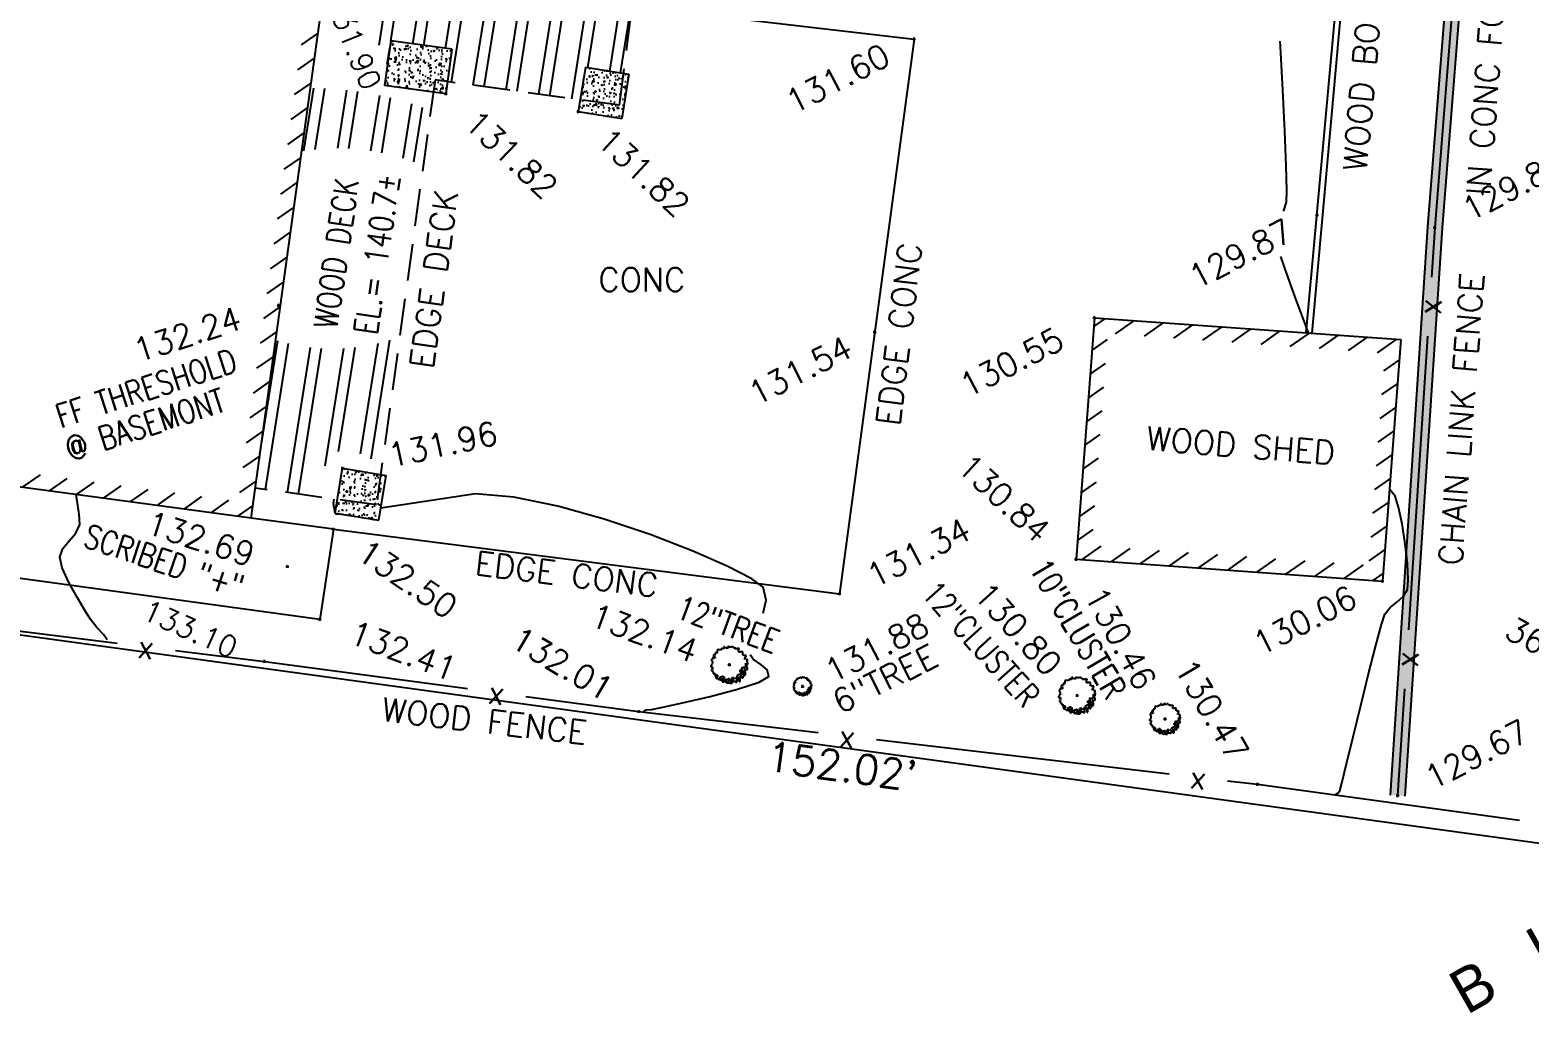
# Model space of a CAD drawing. Extents: x 3812 to 5524, y 4309 to 5867.
# Drawn here: x 4920.2 to 4971.1, y 4897.2 to 4930.6 of the extents above; entities that cross this region are included whole.
import ezdxf
from ezdxf.enums import TextEntityAlignment as Align

# ---------------------------------------------------------------- set-up
doc = ezdxf.new("R2010")
doc.units = 0
doc.header["$LTSCALE"] = 10
doc.header["$MEASUREMENT"] = 0
doc.header["$PDMODE"] = 2
doc.header["$PDSIZE"] = 0.05
doc.linetypes.add('HIDDEN2', pattern=[0.1875, 0.125, -0.0625])
doc.layers.get('0').update_dxf_attribs({"linetype": 'CONTINUOUS'})
for name, color, linetype in [('BNDRY', 5, 'CONTINUOUS'), ('BNDRY-DIM', 1, 'CONTINUOUS'), ('BUILDING', 1, 'CONTINUOUS'), ('CONCRETE', 32, 'CONTINUOUS'), ('CONT-MJR', 1, 'CONTINUOUS'), ('CONT-MNR', 7, 'CONTINUOUS'), ('ELEV', 7, 'CONTINUOUS'), ('FENCE', 7, 'CONTINUOUS'), ('HATCH', 6, 'CONTINUOUS'), ('LEGEND', 7, 'CONTINUOUS'), ('PNTS-FIELD5-12-16', 3, 'CONTINUOUS'), ('TEXTM', 11, 'CONTINUOUS'), ('TREES', 3, 'CONTINUOUS'), ('WOOD', 46, 'CONTINUOUS')]:
    doc.layers.add(name, color=color, linetype=linetype)
doc.styles.add('L80', font='simplex.shx', dxfattribs={"height": 0.8})
doc.styles.add('S6', font='SIMPLEX', dxfattribs={"height": 0.083333})
doc.styles.add('SHADOW', font='SHADOW2.SHX')

# ---------------------------------------------------------------- blocks, each defined once
blk = doc.blocks.new('POINT')
blk.add_point((0, 0))
at = {"layer": 'ELEV', "style": 'S6'}
blk.add_attdef('ELEV', (0.1191, -0.0403), '', height=0.0833, dxfattribs=at)
blk = doc.blocks.new('CG_T30')
for p, q in [((-0.052, 0.105), (-0.059, 0.105)), ((-0.059, 0.105), (-0.059, 0.102)), ((-0.053, 0.111), (-0.054, 0.111)), ((-0.054, 0.111), (-0.054, 0.111)), ((-0.053, 0.11), (-0.053, 0.111)), ((-0.046, 0.11), (-0.053, 0.11)), ((-0.052, 0.113), (-0.052, 0.105)), ((-0.052, 0.105), (-0.052, 0.105)), ((-0.046, 0.109), (-0.046, 0.11)), ((-0.038, 0.109), (-0.046, 0.109)), ((-0.03, 0.122), (-0.038, 0.122)), ((-0.038, 0.122), (-0.038, 0.109)), ((-0.038, 0.109), (-0.038, 0.109)), ((-0.03, 0.116), (-0.03, 0.122)), ((-0.022, 0.116), (-0.03, 0.116)), ((-0.022, 0.112), (-0.022, 0.116)), ((-0.015, 0.112), (-0.022, 0.112)), ((-0.007, 0.116), (-0.015, 0.116)), ((-0.015, 0.116), (-0.015, 0.112)), ((0.003, 0.123), (-0.012, 0.123)), ((-0.012, 0.123), (-0.012, 0.123)), ((-0.012, 0.123), (-0.012, 0.116)), ((-0.012, 0.116), (-0.007, 0.116)), ((0.003, 0.116), (0.003, 0.123)), ((0.015, 0.119), (0.003, 0.119)), ((0.003, 0.119), (0.003, 0.116)), ((0.015, 0.122), (0.015, 0.127)), ((0.015, 0.127), (0.015, 0.119)), ((0.023, 0.122), (0.015, 0.122)), ((0.023, 0.119), (0.023, 0.122)), ((0.03, 0.119), (0.023, 0.119)), ((0.03, 0.113), (0.03, 0.119)), ((0.044, 0.113), (0.03, 0.113)), ((0.044, 0.105), (0.044, 0.113)), ((0.052, 0.109), (0.044, 0.109)), ((0.044, 0.109), (0.044, 0.105)), ((0.067, 0.11), (0.052, 0.11)), ((0.052, 0.11), (0.052, 0.109)), ((0.063, 0.095), (0.063, 0.103)), ((0.063, 0.103), (0.067, 0.103)), ((0.067, 0.103), (0.067, 0.11)), ((-0.118, 0.036), (-0.122, 0.036)), ((-0.122, 0.036), (-0.122, 0.028)), ((-0.122, 0.028), (-0.117, 0.028)), ((-0.115, 0.005), (-0.122, 0.005)), ((-0.122, 0.005), (-0.122, -0.005)), ((-0.11, 0.046), (-0.118, 0.046)), ((-0.118, 0.046), (-0.118, 0.036)), ((-0.117, 0.028), (-0.117, 0.021)), ((-0.117, 0.021), (-0.115, 0.021)), ((-0.115, 0.013), (-0.116, 0.013)), ((-0.116, 0.013), (-0.116, 0.005)), ((-0.116, 0.005), (-0.115, 0.005)), ((-0.115, 0.021), (-0.115, 0.013)), ((-0.109, 0.055), (-0.11, 0.055)), ((-0.11, 0.055), (-0.102, 0.055)), ((-0.11, 0.045), (-0.11, 0.046)), ((-0.102, 0.045), (-0.11, 0.045)), ((-0.101, 0.067), (-0.109, 0.067)), ((-0.109, 0.067), (-0.109, 0.055)), ((-0.102, 0.055), (-0.102, 0.049)), ((-0.095, 0.052), (-0.102, 0.052)), ((-0.102, 0.052), (-0.102, 0.045)), ((-0.102, 0.049), (-0.095, 0.049)), ((-0.093, 0.07), (-0.101, 0.07)), ((-0.101, 0.07), (-0.101, 0.067)), ((-0.089, 0.081), (-0.096, 0.081)), ((-0.096, 0.081), (-0.096, 0.07)), ((-0.096, 0.07), (-0.093, 0.07)), ((-0.095, 0.049), (-0.095, 0.052)), ((-0.081, 0.082), (-0.089, 0.082)), ((-0.089, 0.082), (-0.089, 0.081)), ((-0.075, 0.102), (-0.083, 0.102)), ((-0.083, 0.102), (-0.083, 0.09)), ((-0.083, 0.09), (-0.083, 0.09)), ((-0.083, 0.09), (-0.083, 0.082)), ((-0.083, 0.082), (-0.081, 0.082)), ((-0.067, 0.102), (-0.075, 0.102)), ((-0.075, 0.102), (-0.075, 0.102)), ((-0.059, 0.102), (-0.067, 0.102)), ((-0.067, 0.102), (-0.067, 0.102)), ((0.064, 0.095), (0.063, 0.095)), ((0.064, 0.086), (0.064, 0.095)), ((0.076, 0.086), (0.064, 0.086)), ((0.076, 0.088), (0.076, 0.094)), ((0.076, 0.094), (0.076, 0.086)), ((0.091, 0.088), (0.076, 0.088)), ((0.091, 0.08), (0.091, 0.088)), ((0.091, 0.072), (0.091, 0.08)), ((0.091, 0.08), (0.091, 0.08)), ((0.091, 0.065), (0.091, 0.072)), ((0.091, 0.072), (0.091, 0.072)), ((0.098, 0.065), (0.091, 0.065)), ((0.091, 0.065), (0.091, 0.065)), ((0.098, 0.063), (0.098, 0.065)), ((0.113, 0.063), (0.098, 0.063)), ((0.104, 0.045), (0.1, 0.045)), ((0.1, 0.045), (0.108, 0.045)), ((0.104, 0.037), (0.104, 0.045)), ((0.111, 0.041), (0.104, 0.041)), ((0.104, 0.041), (0.104, 0.037)), ((0.11, 0), (0.107, 0)), ((0.107, 0), (0.115, 0)), ((0.108, 0.045), (0.108, 0.055)), ((0.108, 0.055), (0.113, 0.055)), ((0.11, 0.005), (0.11, 0.008)), ((0.11, 0.008), (0.11, 0)), ((0.118, 0.005), (0.11, 0.005)), ((0.111, 0.035), (0.111, 0.041)), ((0.123, 0.035), (0.111, 0.035)), ((0.112, -0.003), (0.112, 0.005)), ((0.112, 0.005), (0.118, 0.005)), ((0.113, 0.055), (0.113, 0.063)), ((0.12, 0.022), (0.115, 0.022)), ((0.115, 0.022), (0.123, 0.022)), ((0.115, 0), (0.115, -0.003)), ((0.12, 0.015), (0.12, 0.022)), ((0.125, 0.015), (0.12, 0.015)), ((0.123, 0.022), (0.123, 0.035)), ((0.123, -0.003), (0.123, 0.007)), ((0.123, 0.007), (0.125, 0.007)), ((0.125, 0.007), (0.125, 0.015)), ((-0.122, -0.005), (-0.127, -0.005)), ((-0.127, -0.005), (-0.127, -0.013)), ((-0.127, -0.013), (-0.114, -0.013)), ((-0.115, -0.033), (-0.121, -0.033)), ((-0.121, -0.033), (-0.121, -0.041)), ((-0.121, -0.041), (-0.112, -0.041)), ((-0.114, -0.025), (-0.115, -0.025)), ((-0.115, -0.025), (-0.115, -0.033)), ((-0.114, -0.013), (-0.114, -0.025)), ((-0.112, -0.041), (-0.112, -0.051)), ((-0.112, -0.051), (-0.109, -0.051)), ((-0.109, -0.051), (-0.109, -0.059)), ((-0.109, -0.059), (-0.097, -0.059)), ((-0.097, -0.066), (-0.098, -0.066)), ((-0.098, -0.066), (-0.098, -0.073)), ((-0.098, -0.073), (-0.094, -0.073)), ((-0.097, -0.059), (-0.097, -0.058)), ((-0.097, -0.058), (-0.097, -0.066)), ((-0.094, -0.073), (-0.094, -0.081)), ((-0.094, -0.081), (-0.085, -0.081)), ((-0.09, -0.082), (-0.093, -0.082)), ((-0.093, -0.082), (-0.093, -0.09)), ((-0.093, -0.09), (-0.081, -0.09)), ((-0.086, -0.074), (-0.09, -0.074)), ((-0.09, -0.074), (-0.09, -0.082)), ((-0.086, -0.073), (-0.086, -0.066)), ((-0.086, -0.066), (-0.086, -0.074)), ((-0.078, -0.073), (-0.086, -0.073)), ((-0.085, -0.081), (-0.085, -0.084)), ((-0.085, -0.084), (-0.078, -0.084)), ((-0.081, -0.09), (-0.081, -0.095)), ((-0.081, -0.095), (-0.073, -0.095)), ((-0.078, -0.084), (-0.078, -0.073)), ((-0.073, -0.095), (-0.073, -0.099)), ((-0.073, -0.099), (-0.065, -0.099)), ((-0.065, -0.098), (-0.065, -0.09)), ((-0.065, -0.09), (-0.062, -0.09)), ((-0.062, -0.098), (-0.065, -0.098)), ((-0.065, -0.099), (-0.065, -0.1)), ((-0.065, -0.1), (-0.058, -0.1)), ((-0.062, -0.09), (-0.062, -0.082)), ((-0.062, -0.082), (-0.051, -0.082)), ((-0.062, -0.105), (-0.062, -0.098)), ((-0.053, -0.098), (-0.058, -0.098)), ((-0.058, -0.098), (-0.058, -0.105)), ((-0.058, -0.1), (-0.058, -0.102)), ((-0.058, -0.102), (-0.05, -0.102)), ((-0.053, -0.095), (-0.053, -0.09)), ((-0.053, -0.09), (-0.053, -0.098)), ((-0.04, -0.095), (-0.053, -0.095)), ((-0.051, -0.082), (-0.051, -0.078)), ((-0.051, -0.078), (-0.043, -0.078)), ((-0.05, -0.102), (-0.05, -0.115)), ((-0.043, -0.078), (-0.043, -0.082)), ((-0.043, -0.082), (-0.035, -0.082)), ((-0.04, -0.103), (-0.04, -0.095)), ((-0.035, -0.082), (-0.035, -0.095)), ((-0.035, -0.095), (-0.033, -0.095)), ((-0.033, -0.095), (-0.033, -0.103)), ((-0.02, -0.106), (-0.02, -0.098)), ((-0.02, -0.098), (-0.008, -0.098)), ((-0.008, -0.098), (-0.008, -0.093)), ((-0.008, -0.093), (0, -0.093)), ((0.003, -0.102), (-0.005, -0.102)), ((-0.005, -0.102), (-0.005, -0.114)), ((0, -0.093), (0, -0.102)), ((0, -0.102), (0.003, -0.102)), ((0.017, -0.098), (0.011, -0.098)), ((0.011, -0.098), (0.011, -0.106)), ((0.031, -0.088), (0.017, -0.088)), ((0.017, -0.088), (0.017, -0.098)), ((0.023, -0.106), (0.023, -0.1)), ((0.023, -0.1), (0.031, -0.1)), ((0.031, -0.1), (0.031, -0.088)), ((0.044, -0.095), (0.044, -0.087)), ((0.044, -0.087), (0.055, -0.087)), ((0.051, -0.095), (0.044, -0.095)), ((0.051, -0.104), (0.051, -0.095)), ((0.053, -0.084), (0.053, -0.076)), ((0.053, -0.076), (0.058, -0.076)), ((0.058, -0.084), (0.053, -0.084)), ((0.055, -0.087), (0.055, -0.084)), ((0.055, -0.084), (0.063, -0.084)), ((0.058, -0.076), (0.058, -0.066)), ((0.058, -0.066), (0.058, -0.066)), ((0.058, -0.066), (0.066, -0.066)), ((0.058, -0.096), (0.058, -0.084)), ((0.066, -0.096), (0.058, -0.096)), ((0.063, -0.084), (0.063, -0.085)), ((0.063, -0.085), (0.071, -0.085)), ((0.071, -0.099), (0.063, -0.099)), ((0.063, -0.099), (0.063, -0.107)), ((0.066, -0.066), (0.066, -0.063)), ((0.066, -0.063), (0.073, -0.063)), ((0.066, -0.101), (0.066, -0.096)), ((0.073, -0.101), (0.066, -0.101)), ((0.071, -0.085), (0.071, -0.099)), ((0.073, -0.037), (0.072, -0.037)), ((0.072, -0.037), (0.079, -0.037)), ((0.073, -0.049), (0.073, -0.037)), ((0.081, -0.049), (0.073, -0.049)), ((0.073, -0.063), (0.073, -0.058)), ((0.073, -0.058), (0.081, -0.058)), ((0.073, -0.113), (0.073, -0.101)), ((0.073, -0.101), (0.073, -0.101)), ((0.085, -0.068), (0.078, -0.068)), ((0.078, -0.068), (0.078, -0.083)), ((0.078, -0.083), (0.086, -0.083)), ((0.085, -0.023), (0.079, -0.023)), ((0.079, -0.023), (0.086, -0.023)), ((0.079, -0.037), (0.079, -0.036)), ((0.079, -0.036), (0.087, -0.036)), ((0.081, -0.052), (0.081, -0.049)), ((0.089, -0.052), (0.081, -0.052)), ((0.081, -0.058), (0.081, -0.068)), ((0.081, -0.068), (0.085, -0.068)), ((0.085, -0.038), (0.085, -0.023)), ((0.093, -0.038), (0.085, -0.038)), ((0.086, -0.023), (0.086, -0.018)), ((0.086, -0.018), (0.094, -0.018)), ((0.086, -0.083), (0.086, -0.088)), ((0.086, -0.088), (0.094, -0.088)), ((0.087, -0.036), (0.087, -0.05)), ((0.087, -0.05), (0.091, -0.05)), ((0.089, -0.066), (0.087, -0.066)), ((0.087, -0.066), (0.095, -0.066)), ((0.089, -0.054), (0.089, -0.052)), ((0.097, -0.054), (0.089, -0.054)), ((0.091, -0.058), (0.089, -0.058)), ((0.089, -0.058), (0.089, -0.066)), ((0.091, -0.05), (0.091, -0.058)), ((0.093, -0.045), (0.093, -0.038)), ((0.101, -0.045), (0.093, -0.045)), ((0.094, -0.018), (0.094, -0.017)), ((0.094, -0.017), (0.102, -0.017)), ((0.094, -0.088), (0.094, -0.078)), ((0.094, -0.078), (0.1, -0.078)), ((0.095, -0.066), (0.095, -0.069)), ((0.095, -0.069), (0.103, -0.069)), ((0.097, -0.062), (0.097, -0.054)), ((0.097, -0.054), (0.097, -0.054)), ((0.099, -0.062), (0.097, -0.062)), ((0.099, -0.07), (0.099, -0.062)), ((0.1, -0.07), (0.099, -0.07)), ((0.1, -0.078), (0.1, -0.07)), ((0.101, -0.049), (0.101, -0.045)), ((0.11, -0.049), (0.101, -0.049)), ((0.102, -0.017), (0.102, -0.031)), ((0.102, -0.031), (0.104, -0.031)), ((0.103, -0.069), (0.103, -0.069)), ((0.103, -0.069), (0.11, -0.069)), ((0.104, -0.031), (0.104, -0.039)), ((0.104, -0.039), (0.114, -0.039)), ((0.11, -0.057), (0.11, -0.049)), ((0.11, -0.069), (0.11, -0.057)), ((0.11, -0.057), (0.11, -0.057)), ((0.112, -0.016), (0.112, -0.003)), ((0.112, -0.003), (0.112, -0.003)), ((0.123, -0.016), (0.112, -0.016)), ((0.114, -0.039), (0.114, -0.031)), ((0.114, -0.031), (0.123, -0.031)), ((0.114, -0.039), (0.114, -0.039)), ((0.115, -0.003), (0.123, -0.003)), ((0.123, -0.031), (0.123, -0.016)), ((-0.058, -0.105), (-0.062, -0.105)), ((-0.05, -0.115), (-0.035, -0.115)), ((-0.034, -0.103), (-0.04, -0.103)), ((-0.033, -0.103), (-0.036, -0.103)), ((-0.036, -0.103), (-0.036, -0.11)), ((-0.036, -0.11), (-0.023, -0.11)), ((-0.035, -0.118), (-0.035, -0.11)), ((-0.035, -0.11), (-0.034, -0.11)), ((-0.035, -0.115), (-0.035, -0.118)), ((-0.034, -0.11), (-0.034, -0.103)), ((-0.025, -0.114), (-0.025, -0.106)), ((-0.025, -0.106), (-0.02, -0.106)), ((-0.021, -0.114), (-0.025, -0.114)), ((-0.023, -0.11), (-0.023, -0.114)), ((-0.023, -0.114), (-0.015, -0.114)), ((-0.021, -0.123), (-0.021, -0.114)), ((-0.013, -0.123), (-0.021, -0.123)), ((-0.015, -0.114), (-0.015, -0.123)), ((-0.015, -0.123), (-0.013, -0.123)), ((-0.005, -0.114), (-0.01, -0.114)), ((-0.01, -0.114), (-0.01, -0.122)), ((-0.01, -0.122), (0.004, -0.122)), ((0.004, -0.122), (0.004, -0.124)), ((0.004, -0.124), (0.012, -0.124)), ((0.011, -0.106), (0.005, -0.106)), ((0.005, -0.106), (0.005, -0.114)), ((0.005, -0.114), (0.018, -0.114)), ((0.012, -0.124), (0.012, -0.125)), ((0.012, -0.125), (0.02, -0.125)), ((0.018, -0.106), (0.016, -0.106)), ((0.016, -0.106), (0.023, -0.106)), ((0.018, -0.114), (0.018, -0.106)), ((0.02, -0.114), (0.018, -0.114)), ((0.018, -0.114), (0.018, -0.114)), ((0.018, -0.114), (0.027, -0.114)), ((0.02, -0.125), (0.02, -0.114)), ((0.027, -0.114), (0.027, -0.114)), ((0.027, -0.114), (0.035, -0.114)), ((0.035, -0.114), (0.035, -0.112)), ((0.035, -0.112), (0.042, -0.112)), ((0.042, -0.112), (0.042, -0.117)), ((0.042, -0.117), (0.05, -0.117)), ((0.05, -0.117), (0.05, -0.104)), ((0.05, -0.104), (0.051, -0.104)), ((0.063, -0.107), (0.058, -0.107)), ((0.058, -0.107), (0.066, -0.107)), ((0.066, -0.107), (0.066, -0.113)), ((0.066, -0.113), (0.073, -0.113))]:
    blk.add_line(p, q)

msp = doc.modelspace()

# ---------------------------------------------------------------- hatches: boundary and pattern name
at = {"layer": 'HATCH'}
h = msp.add_hatch(dxfattribs=at)
h.set_pattern_fill('ANSI31', color=256, scale=5, angle=349.9925, style=0)
h.set_pattern_definition([(34.9925, (136.81556, 0.544), (-0.358418253, 0.51201695), [])])
h.paths.add_polyline_path([(4894.93, 4953.866), (4893.288, 4942.073), (4890.025, 4942.433), (4890.185, 4941.912), (4893.716, 4941.523), (4895.356, 4953.302), (4931.92, 4948.267), (4927.283, 4914.577), (4864.934, 4922.972), (4867.544, 4941.908), (4886.958, 4939.142), (4886.804, 4939.669), (4867.117, 4942.473), (4864.37, 4922.543), (4927.71, 4914.015), (4932.484, 4948.694)])
h = msp.add_hatch(dxfattribs=at)
h.set_pattern_fill('AR-CONC', color=256, scale=0.25, angle=349.9925, style=0)
h.set_pattern_definition([(39.9925, (11.4787, 48.835), (1.7386055, -0.46610187), [0.1875, -2.0625]), (344.9925, (11.4787, 48.835), (-0.0148162, 1.91214836), [0.15, -1.65]), (90.4439, (11.6236, 48.7961), (1.7237904, 1.44604513), [0.15935047, -1.7528553]), (36.1767, (11.5656, 49.3273), (2.55559895, -0.8711567), [0.28125, -3.09375]), (86.6281, (11.7785, 49.2547), (2.724303, 1.9921843), [0.2390257, -2.6292825]), (341.1767, (11.5656, 49.3273), (2.7243014, 1.9921864), [0.225, -2.475]), (10.9925, (11.79, 49.1608), (1.29464795, -1.25055455), [0.1875, -2.0625]), (315.9925, (11.79, 49.1608), (0.9140694, 1.67958567), [0.15, -1.65]), (61.4439, (11.898, 49.0566), (2.20871766, 0.4290294), [0.15935047, -1.7528553]), (27.4925, (11.4787, 48.83495), (0.17456042, 0.814289436), [0, -1.63, 0, -1.675, 0, -1.65625]), (357.4925, (11.4787, 48.83495), (0.81901664, 0.85673821), [0, -0.955, 0, -1.5925, 0, -0.63125]), (317.4925, (10.9297, 48.93183), (1.30445204, -0.28744452), [0, -0.625, 0, -1.95, 0, -2.5875]), (307.4925, (10.6835, 48.9753), (1.47927238, -0.00690627), [0, -0.8125, 0, -1.295, 0, -1.8375])])
h.paths.add_polyline_path([(4952.554, 4945.701), (4952.465, 4945.209), (4969.103, 4942.18), (4967.649, 4923.903), (4966.39, 4904.611), (4966.889, 4904.578), (4968.148, 4923.867), (4969.637, 4942.591)])
h = msp.add_hatch(dxfattribs=at)
h.set_pattern_fill('ANSI32', color=256, scale=3, angle=35.9925, style=0)
h.set_pattern_definition([(80.9925, (13.3657, -1), (-1.11112634, 0.17613422), []), (80.9925, (13.7948, -0.6883), (-1.11112634, 0.17613422), [])])
h.paths.add_polyline_path([(4940.62, 4931.159), (4931.495, 4932.22), (4931.41, 4931.578), (4932.337, 4929.404), (4932.449, 4930.217), (4934.528, 4929.931), (4934.377, 4928.833), (4938.878, 4928.214), (4939.058, 4929.326), (4940.355, 4929.116)])
h = msp.add_hatch(dxfattribs=at)
h.set_pattern_fill('AR-CONC', color=256, scale=0.07, angle=-0.0075, style=0)
h.set_pattern_definition([(49.9925, (1.00214, 3.03155), (0.502076374, -0.043992217), [0.0525, -0.5775]), (354.9925, (1.00214, 3.03155), (-0.09705701, 0.526547203), [0.042, -0.462]), (100.4439, (1.044, 3.0279), (0.405019737, 0.482554667), [0.044618133, -0.49079948]), (46.1767, (1.00216, 3.17155), (0.74705356, -0.1159611), [0.07875, -0.86625]), (96.6281, (1.0644, 3.1619), (0.65435315, 0.68179686), [0.0669272, -0.7361991]), (351.1767, (1.0022, 3.17155), (0.65435261, 0.68179737), [0.063, -0.693]), (20.9925, (1.07216, 3.13654), (0.41779804, -0.281887916), [0.0525, -0.5775]), (325.9925, (1.07216, 3.13654), (0.170387176, 0.507582732), [0.042, -0.462]), (71.4439, (1.10697, 3.11305), (0.58818539, 0.225694356), [0.044618133, -0.49079948]), (37.4925, (1.00214, 3.03155), (0.0085424016, 0.2330245815), [0, -0.4564, 0, -0.469, 0, -0.46375]), (7.4925, (1.00214, 3.03155), (0.1841848145, 0.276064091), [0, -0.2674, 0, -0.4459, 0, -0.17675]), (327.4925, (0.84604, 3.03157), (0.3736736354, -0.015837324), [0, -0.175, 0, -0.546, 0, -0.7245]), (317.4925, (0.77604, 3.0316), (0.408239488, 0.07002005), [0, -0.2275, 0, -0.3626, 0, -0.5145])])
h.paths.add_polyline_path([(4934.528, 4929.931), (4932.449, 4930.217), (4932.241, 4928.705), (4934.32, 4928.419)])
h = msp.add_hatch(dxfattribs=at)
h.set_pattern_fill('AR-CONC', color=256, scale=0.07, angle=-0.0075, style=0)
h.set_pattern_definition([(49.9925, (-3.87012, 0.9078), (0.502076374, -0.043992217), [0.0525, -0.5775]), (354.9925, (-3.8701, 0.9078), (-0.09705701, 0.526547203), [0.042, -0.462]), (100.4439, (-3.8283, 0.90415), (0.405019737, 0.482554667), [0.044618133, -0.49079948]), (46.1767, (-3.8701, 1.0478), (0.74705356, -0.1159611), [0.07875, -0.86625]), (96.6281, (-3.80785, 1.03816), (0.65435315, 0.68179686), [0.0669272, -0.7361991]), (351.1767, (-3.8701, 1.0478), (0.65435261, 0.68179737), [0.063, -0.693]), (20.9925, (-3.8001, 1.0128), (0.41779804, -0.281887916), [0.0525, -0.5775]), (325.9925, (-3.8001, 1.0128), (0.170387176, 0.507582732), [0.042, -0.462]), (71.4439, (-3.7653, 0.9893), (0.58818539, 0.225694356), [0.044618133, -0.49079948]), (37.4925, (-3.87012, 0.90782), (0.0085424016, 0.2330245815), [0, -0.4564, 0, -0.469, 0, -0.46375]), (7.4925, (-3.87012, 0.90782), (0.1841848145, 0.276064091), [0, -0.2674, 0, -0.4459, 0, -0.17675]), (327.4925, (-4.02622, 0.90784), (0.3736736354, -0.015837324), [0, -0.175, 0, -0.546, 0, -0.7245]), (317.4925, (-4.09622, 0.90785), (0.408239488, 0.07002005), [0, -0.2275, 0, -0.3626, 0, -0.5145])])
h.paths.add_polyline_path([(4940.539, 4929.086), (4939.058, 4929.326), (4938.814, 4927.817), (4940.294, 4927.577)])
h = msp.add_hatch(dxfattribs=at)
h.set_pattern_fill('ANSI32', color=256, scale=3, angle=35.9925, style=0)
h.set_pattern_definition([(80.9925, (6.7469, -1.4971), (-1.11112634, 0.17613422), []), (80.9925, (7.176, -1.1855), (-1.11112634, 0.17613422), [])])
h.paths.add_polyline_path([(4933.81, 4927.851, 0.091774), (4929.719, 4928.609), (4929.425, 4926.474, -0.138324), (4933.554, 4925.992)])
h = msp.add_hatch(dxfattribs=at)
h.set_pattern_fill('ANSI31', color=256, scale=5, angle=349.9925, style=0)
h.set_pattern_definition([(34.9925, (14.153, 19.0232), (-0.358418253, 0.51201695), [])])
h.paths.add_polyline_path([(4966.75, 4920.075), (4956.342, 4920.818), (4955.719, 4912.618), (4966.127, 4911.875)])
h.paths.add_polyline_path([(4966.214, 4919.612), (4965.666, 4912.41), (4956.255, 4913.081), (4956.802, 4920.284)], flags=16)
h = msp.add_hatch(dxfattribs=at)
h.set_pattern_fill('ANSI32', color=256, scale=3, angle=35.9925, style=0)
h.set_pattern_definition([(80.9925, (25.5104, -6.1843), (-1.11112634, 0.17613422), []), (80.9925, (25.9395, -5.8727), (-1.11112634, 0.17613422), [])])
h.paths.add_polyline_path([(4932.753, 4920.17, -0.167559), (4928.542, 4920.059), (4927.85, 4915.03), (4930.036, 4914.729, -0.126424), (4930.422, 4916.227, -0.277144), (4932.143, 4915.737)])
h = msp.add_hatch(dxfattribs=at)
h.set_pattern_fill('AR-CONC', color=256, scale=0.07, angle=-0.0075, style=0)
h.set_pattern_definition([(49.9925, (-5.7828, 0.8513), (0.502076374, -0.043992217), [0.0525, -0.5775]), (354.9925, (-5.7828, 0.8513), (-0.09705701, 0.526547203), [0.042, -0.462]), (100.4439, (-5.74096, 0.8476), (0.405019737, 0.482554667), [0.044618133, -0.49079948]), (46.1767, (-5.7828, 0.9913), (0.74705356, -0.1159611), [0.07875, -0.86625]), (96.6281, (-5.7205, 0.9816), (0.65435315, 0.68179686), [0.0669272, -0.7361991]), (351.1767, (-5.7828, 0.9913), (0.65435261, 0.68179737), [0.063, -0.693]), (20.9925, (-5.7128, 0.95628), (0.41779804, -0.281887916), [0.0525, -0.5775]), (325.9925, (-5.7128, 0.9563), (0.170387176, 0.507582732), [0.042, -0.462]), (71.4439, (-5.67797, 0.9328), (0.58818539, 0.225694356), [0.044618133, -0.49079948]), (37.4925, (-5.7828, 0.85128), (0.0085424016, 0.2330245815), [0, -0.4564, 0, -0.469, 0, -0.46375]), (7.4925, (-5.7828, 0.85128), (0.1841848145, 0.276064091), [0, -0.2674, 0, -0.4459, 0, -0.17675]), (327.4925, (-5.9389, 0.8513), (0.3736736354, -0.015837324), [0, -0.175, 0, -0.546, 0, -0.7245]), (317.4925, (-6.0089, 0.8513), (0.408239488, 0.07002005), [0, -0.2275, 0, -0.3626, 0, -0.5145])])
h.paths.add_polyline_path([(4932.295, 4915.465), (4930.814, 4915.707), (4930.565, 4914.183), (4932.045, 4913.94)])

# ---------------------------------------------------------------- linework, layer by layer
at = {"layer": 'BNDRY'}
msp.add_line((5000.004, 4899.062), (4849.395, 4919.693), dxfattribs=at)
at = {"layer": 'BUILDING'}
for p, q in [((4927.71, 4914.015), (4932.484, 4948.694)), ((4927.71, 4914.015), (4864.37, 4922.543)), ((4956.342, 4920.818), (4955.719, 4912.618)), ((4956.342, 4920.818), (4966.75, 4920.075)), ((4966.75, 4920.075), (4966.127, 4911.875)), ((4955.719, 4912.618), (4966.127, 4911.875))]:
    msp.add_line(p, q, dxfattribs=at)
at = {"layer": 'CONCRETE'}
for p, q in [((4969.637, 4942.591), (4968.148, 4923.867)), ((4969.103, 4942.18), (4967.649, 4923.903)), ((4934.087, 4932.156), (4950.223, 4930.278)), ((4932.449, 4930.217), (4932.241, 4928.705)), ((4934.528, 4929.931), (4932.449, 4930.217)), ((4950.223, 4930.278), (4947.687, 4911.443)), ((4934.528, 4929.931), (4934.32, 4928.419)), ((4939.058, 4929.326), (4938.814, 4927.817)), ((4939.058, 4929.326), (4940.539, 4929.086)), ((4940.539, 4929.086), (4940.294, 4927.577)), ((4934.32, 4928.419), (4932.241, 4928.705)), ((4938.814, 4927.817), (4940.294, 4927.577)), ((4967.649, 4923.903), (4966.39, 4904.611)), ((4968.148, 4923.867), (4966.889, 4904.578)), ((4930.565, 4914.183), (4930.814, 4915.707)), ((4930.814, 4915.707), (4932.295, 4915.465)), ((4932.045, 4913.94), (4932.295, 4915.465)), ((4930.565, 4914.183), (4932.045, 4913.94)), ((4930.505, 4913.639), (4927.71, 4914.015)), ((4930.505, 4913.639), (4930.042, 4910.575)), ((4930.505, 4913.639), (4947.687, 4911.443)), ((4930.042, 4910.575), (4911.707, 4913.076))]:
    msp.add_line(p, q, dxfattribs=at)
at = {"layer": 'CONT-MJR', "elevation": 130}
for points in [[(4962.766, 4924.431), (4962.781, 4924.46), (4962.871, 4924.744), (4962.876, 4925.137), (4962.854, 4925.979), (4962.81, 4927.153), (4962.747, 4928.54), (4962.668, 4930.024), (4962.657, 4930.204)], [(4963.614, 4920.299), (4963.598, 4920.339), (4963.16, 4921.517), (4962.796, 4922.53), (4962.671, 4922.9)], [(4964.519, 4904.619), (4964.605, 4904.681), (4964.678, 4904.753), (4964.747, 4905.014), (4964.907, 4905.669), (4965.13, 4906.59), (4965.388, 4907.651), (4965.653, 4908.725), (4965.896, 4909.685), (4966.09, 4910.404), (4966.206, 4910.755), (4966.387, 4910.976), (4966.616, 4911.163), (4966.833, 4911.356), (4966.976, 4911.592), (4967.001, 4911.92), (4966.97, 4912.473), (4966.896, 4913.14), (4966.793, 4913.816), (4966.674, 4914.391), (4966.552, 4914.758), (4966.364, 4914.993)]]:
    msp.add_lwpolyline(points, dxfattribs=at)
at = {"layer": 'CONT-MNR'}
for points, elevation in [([(4922.825, 4909.884), (4922.694, 4910.066), (4922.467, 4910.305), (4922.261, 4910.559), (4922.081, 4910.844), (4921.808, 4911.302), (4921.52, 4911.83), (4921.295, 4912.326), (4921.211, 4912.688), (4921.314, 4912.985), (4921.528, 4913.247), (4921.755, 4913.507), (4921.897, 4913.8), (4921.872, 4914.144), (4921.768, 4914.815)], 134), ([(4945.092, 4910.782), (4945.196, 4911.227), (4945.1, 4911.669), (4944.715, 4911.953), (4943.875, 4912.384), (4942.687, 4912.903), (4941.26, 4913.455), (4939.702, 4913.981), (4938.121, 4914.424), (4936.626, 4914.727), (4935.324, 4914.833), (4932.113, 4914.356)], 132), ([(4930.607, 4914.132), (4930.565, 4914.183), (4930.502, 4914.5), (4930.529, 4914.661)], 132), ([(4930.746, 4914.153), (4930.607, 4914.132)], 132), ([(4941.046, 4907.451), (4941.124, 4907.5), (4941.305, 4907.514), (4941.627, 4907.583), (4942.358, 4907.743), (4943.293, 4907.96), (4944.23, 4908.204), (4944.962, 4908.441), (4945.287, 4908.64), (4945.236, 4908.862), (4945.015, 4909.046), (4944.76, 4909.23), (4944.66, 4909.374)], 132)]:
    msp.add_lwpolyline(points, dxfattribs=dict(at, elevation=elevation))
at = {"layer": 'FENCE'}
for p, q in [((4968.826, 4935.545), (4967.899, 4923.885)), ((4967.899, 4923.885), (4967.788, 4922.192)), ((4967.658, 4920.196), (4967.006, 4910.217)), ((4913.386, 4910.974), (4923.156, 4909.769)), ((4925.141, 4909.524), (4928.16, 4909.151)), ((4928.16, 4909.151), (4935.056, 4908.228)), ((4966.876, 4908.221), (4966.639, 4904.594)), ((4937.039, 4907.962), (4940.878, 4907.448)), ((4940.878, 4907.448), (4946.962, 4906.733)), ((4948.949, 4906.5), (4958.88, 4905.332)), ((4960.867, 4905.099), (4961.885, 4904.979)), ((4961.885, 4904.979), (4970.777, 4903.765))]:
    msp.add_line(p, q, dxfattribs=at)
at = {"layer": 'WOOD', "linetype": 'HIDDEN2'}
for p, q in [((4940.214, 4928.03), (4942.108, 4942.628)), ((4933.953, 4928.892), (4931.967, 4914.463)), ((4940.214, 4928.03), (4933.953, 4928.892)), ((4931.967, 4914.463), (4927.85, 4915.03))]:
    msp.add_line(p, q, dxfattribs=at)
at = {"layer": 'WOOD'}
for p, q in [((4963.738, 4920.29), (4965.49, 4939.693)), ((4963.538, 4920.304), (4965.274, 4939.519))]:
    msp.add_line(p, q, dxfattribs=at)

# ---------------------------------------------------------------- block references
at = {"layer": 'PNTS-FIELD5-12-16'}
ref = msp.add_blockref('POINT', (4930.254, 4932.434), dxfattribs=dict(at, xscale=8.64, yscale=8.64, zscale=8.64, rotation=292.14403188663))
ref.add_attrib('ELEV', '131.90', (4930.21, 4931.623), dxfattribs={"layer": 'ELEV', "height": 0.72, "rotation": 292.144, "style": 'S6'})
ref = msp.add_blockref('POINT', (4950.223, 4930.278), dxfattribs=dict(at, xscale=9.6, yscale=9.6, zscale=9.6, rotation=27.3291666666667))
ref.add_attrib('ELEV', '131.60', (4946.133, 4927.719), dxfattribs={"layer": 'ELEV', "height": 0.8, "rotation": 27.3292, "style": 'S6'})
ref = msp.add_blockref('POINT', (4934.32, 4928.419), dxfattribs=dict(at, xscale=9.6, yscale=9.6, zscale=9.6, rotation=316.9681910363031))
ref.add_attrib('ELEV', '131.82', (4934.892, 4927.356), dxfattribs={"layer": 'ELEV', "height": 0.8, "rotation": 316.9682, "style": 'S6'})
ref = msp.add_blockref('POINT', (4938.814, 4927.817), dxfattribs=dict(at, xscale=9.6, yscale=9.6, zscale=9.6, rotation=316.844364677291))
ref.add_attrib('ELEV', '131.82', (4939.383, 4926.753), dxfattribs={"layer": 'ELEV', "height": 0.8, "rotation": 316.8444, "style": 'S6'})
ref = msp.add_blockref('POINT', (4967.899, 4923.885), dxfattribs=dict(at, xscale=9.6, yscale=9.6, zscale=9.6, rotation=27.3291666666667))
ref.add_attrib('ELEV', '129.81', (4969.092, 4924.066), dxfattribs={"layer": 'ELEV', "height": 0.8, "rotation": 27.3292, "style": 'S6'})
ref = msp.add_blockref('POINT', (4963.899, 4924.294), dxfattribs=dict(at, xscale=9.6, yscale=9.6, zscale=9.6, rotation=27.3291666666667))
ref.add_attrib('ELEV', '129.87', (4959.81, 4921.769), dxfattribs={"layer": 'ELEV', "height": 0.8, "rotation": 27.3292, "style": 'S6'})
ref = msp.add_blockref('POINT', (4928.639, 4921.234), dxfattribs=dict(at, xscale=9.6, yscale=9.6, zscale=9.6, rotation=18.11524402878947))
ref.add_attrib('ELEV', '132.24', (4923.872, 4919.289), dxfattribs={"layer": 'ELEV', "height": 0.8, "rotation": 18.1152, "style": 'S6'})
ref = msp.add_blockref('POINT', (4956.342, 4920.818), dxfattribs=dict(at, xscale=9.6, yscale=9.6, zscale=9.6, rotation=27.3291666666667))
ref.add_attrib('ELEV', '130.55', (4952.038, 4918.088), dxfattribs={"layer": 'ELEV', "height": 0.8, "rotation": 27.3292, "style": 'S6'})
ref = msp.add_blockref('POINT', (4948.884, 4920.33), dxfattribs=dict(at, xscale=9.6, yscale=9.6, zscale=9.6, rotation=27.3291666666667))
ref.add_attrib('ELEV', '131.54', (4944.859, 4917.808), dxfattribs={"layer": 'ELEV', "height": 0.8, "rotation": 27.3292, "style": 'S6'})
ref = msp.add_blockref('POINT', (4930.814, 4915.707), dxfattribs=dict(at, xscale=9.6, yscale=9.6, zscale=9.6, rotation=12.25564947202322))
ref.add_attrib('ELEV', '131.96', (4932.453, 4915.733), dxfattribs={"layer": 'ELEV', "height": 0.8, "rotation": 12.2556, "style": 'S6'})
ref = msp.add_blockref('POINT', (4955.719, 4912.618), dxfattribs=dict(at, xscale=9.6, yscale=9.6, zscale=9.6, rotation=317.1147764679181))
ref.add_attrib('ELEV', '130.84', (4951.622, 4915.683), dxfattribs={"layer": 'ELEV', "height": 0.8, "rotation": 317.1148, "style": 'S6'})
ref = msp.add_blockref('POINT', (4928.943, 4912.372), dxfattribs=dict(at, xscale=9.6, yscale=9.6, zscale=9.6, rotation=342.0991580971084))
ref.add_attrib('ELEV', '132.69', (4924.077, 4913.514), dxfattribs={"layer": 'ELEV', "height": 0.8, "rotation": 342.0992, "style": 'S6'})
ref = msp.add_blockref('POINT', (4930.505, 4913.639), dxfattribs=dict(at, xscale=9.6, yscale=9.6, zscale=9.6, rotation=325.7469524374496))
ref.add_attrib('ELEV', '132.50', (4931.232, 4912.676), dxfattribs={"layer": 'ELEV', "height": 0.8, "rotation": 325.747, "style": 'S6'})
ref = msp.add_blockref('POINT', (4947.687, 4911.443), dxfattribs=dict(at, xscale=9.6, yscale=9.6, zscale=9.6, rotation=27.3291666666667))
ref.add_attrib('ELEV', '131.34', (4948.881, 4911.624), dxfattribs={"layer": 'ELEV', "height": 0.8, "rotation": 27.3292, "style": 'S6'})
ref = msp.add_blockref('POINT', (4955.758, 4907.992), dxfattribs=dict(at, xscale=9.6, yscale=9.6, zscale=9.6, rotation=311.9173720872714))
ref.add_attrib('ELEV', '130.80', (4952.191, 4911.39), dxfattribs={"layer": 'ELEV', "height": 0.8, "rotation": 311.9174, "style": 'S6'})
ref = msp.add_blockref('POINT', (4966.127, 4911.875), dxfattribs=dict(at, xscale=9.6, yscale=9.6, zscale=9.6, rotation=27.3291666666667))
ref.add_attrib('ELEV', '130.06', (4961.993, 4909.326), dxfattribs={"layer": 'ELEV', "height": 0.8, "rotation": 27.3292, "style": 'S6'})
ref = msp.add_blockref('POINT', (4928.16, 4909.151), dxfattribs=dict(at, xscale=8.64, yscale=8.64, zscale=8.64, rotation=335.8593457407319))
ref.add_attrib('ELEV', '133.10', (4923.939, 4910.617), dxfattribs={"layer": 'ELEV', "height": 0.72, "rotation": 335.8593, "style": 'S6'})
ref = msp.add_blockref('POINT', (4958.744, 4907.195), dxfattribs=dict(at, xscale=9.6, yscale=9.6, zscale=9.6, rotation=298.5962133749265))
ref.add_attrib('ELEV', '130.46', (4955.979, 4911.403), dxfattribs={"layer": 'ELEV', "height": 0.8, "rotation": 298.5962, "style": 'S6'})
ref = msp.add_blockref('POINT', (4930.042, 4910.575), dxfattribs=dict(at, xscale=9.6, yscale=9.6, zscale=9.6, rotation=339.1560819493031))
ref.add_attrib('ELEV', '132.41', (4930.972, 4909.806), dxfattribs={"layer": 'ELEV', "height": 0.8, "rotation": 339.1561, "style": 'S6'})
ref = msp.add_blockref('POINT', (4943.949, 4909.034), dxfattribs=dict(at, xscale=9.6, yscale=9.6, zscale=9.6, rotation=339.8438699195851))
ref.add_attrib('ELEV', '132.14', (4939.15, 4910.384), dxfattribs={"layer": 'ELEV', "height": 0.8, "rotation": 339.8439, "style": 'S6'})
ref = msp.add_blockref('POINT', (4946.434, 4908.303), dxfattribs=dict(at, xscale=9.6, yscale=9.6, zscale=9.6, rotation=27.3291666666667))
ref.add_attrib('ELEV', '131.88', (4947.457, 4908.391), dxfattribs={"layer": 'ELEV', "height": 0.8, "rotation": 27.3292, "style": 'S6'})
ref = msp.add_blockref('POINT', (4940.878, 4907.448), dxfattribs=dict(at, xscale=9.6, yscale=9.6, zscale=9.6, rotation=329.3367298132565))
ref.add_attrib('ELEV', '132.01', (4936.448, 4909.689), dxfattribs={"layer": 'ELEV', "height": 0.8, "rotation": 329.3367, "style": 'S6'})
ref = msp.add_blockref('POINT', (4961.885, 4904.979), dxfattribs=dict(at, xscale=9.6, yscale=9.6, zscale=9.6, rotation=300.4556614982415))
ref.add_attrib('ELEV', '130.47', (4959.028, 4908.928), dxfattribs={"layer": 'ELEV', "height": 0.8, "rotation": 300.4557, "style": 'S6'})
ref = msp.add_blockref('POINT', (4966.639, 4904.594), dxfattribs=dict(at, xscale=9.6, yscale=9.6, zscale=9.6, rotation=27.3291666666667))
ref.add_attrib('ELEV', '129.67', (4967.832, 4904.775), dxfattribs={"layer": 'ELEV', "height": 0.8, "rotation": 27.3292, "style": 'S6'})
at = {"layer": 'TREES', "rotation": 359.9925}
for p, xscale, yscale, zscale in [((4943.949, 4909.034), 5, 5, 5), ((4946.434, 4908.303), 2.5, 2.5, 2.5), ((4955.758, 4907.992), 5, 5, 5), ((4958.744, 4907.195), 4.166666666666667, 4.166666666666667, 4.166666666666667)]:
    msp.add_blockref('CG_T30', p, dxfattribs=dict(at, xscale=xscale, yscale=yscale, zscale=zscale))

# ---------------------------------------------------------------- texts
at = {"layer": 'BNDRY-DIM', "style": 'L80'}
msp.add_text("152.02'", height=1, rotation=352.1925, dxfattribs=at).set_placement((4947.696, 4905.1), align=Align.CENTER)
at = {"layer": 'FENCE', "style": 'L80'}
for rotation, p in [(86.2647, (4967.723, 4921.194)), (352.9683, (4924.148, 4909.646)), (86.2647, (4966.941, 4909.219)), (352.3711, (4936.047, 4908.095)), (353.2972, (4947.956, 4906.616)), (353.2972, (4959.874, 4905.216))]:
    msp.add_text('x', height=0.8, rotation=rotation, dxfattribs=at).set_placement(p, align=Align.MIDDLE)
at = {"layer": 'LEGEND', "color": 11, "style": 'SHADOW'}
msp.add_text('B   L   O   C   K      2   0', height=1.5, rotation=29.5711, dxfattribs=at).set_placement((4968.985, 4897.132))
at = {"layer": 'TEXTM', "style": 'L80'}
for s, rotation, p in [('CHAIN LINK FENCE   IN CONC FOOTING', 85.6856, (4968.824, 4912.384)), ('WOOD BORDER', 84.8958, (4965.58, 4925.761)), ('EDGE DECK', 81.8613, (4933.879, 4919.047)), ('EDGE CONC', 82.9378, (4949.727, 4917.111)), ('WOOD SHED', 355.4475, (4958.088, 4916.337)), ('EDGE CONC', 352.8581, (4935.278, 4912.101)), ('WOOD FENCE', 353.4064, (4932.117, 4907.134))]:
    msp.add_text(s, height=0.8, rotation=rotation, dxfattribs=at).set_placement(p)
at = {"layer": 'TEXTM', "style": 'L80', "width": 0.8}
for s, rotation, p in [('WOOD DECK', 81.6809, (4930.625, 4920.406)), ('EL.= 140.7%%P', 81.6809, (4931.982, 4920.208)), ('FF THRESHOLD', 17.9575, (4921.242, 4917.06)), ('@ BASEMONT', 17.9575, (4921.561, 4915.938)), ('SCRIBED "+"', 341.4297, (4921.963, 4913.069))]:
    msp.add_text(s, height=0.8, rotation=rotation, dxfattribs=at).set_placement(p)
at = {"layer": 'TEXTM', "style": 'L80'}
msp.add_text('CONC', height=0.8, dxfattribs=at).set_placement((4939.504, 4921.71))
at = {"layer": 'TREES', "style": 'L80', "width": 0.8}
for s, rotation, p in [('10"CLUSTER', 300.5685, (4954.099, 4912.324)), ('12"CLUSTER', 312.0696, (4950.432, 4911.428)), ('12"TREE', 339.7371, (4942.079, 4910.656))]:
    msp.add_text(s, height=0.8, rotation=rotation, dxfattribs=at).set_placement(p)
at = {"layer": 'TREES', "style": 'L80'}
for s, rotation, p in [('36"STUMP', 331.7744, (4970.213, 4909.993)), ('6"TREE', 26.4675, (4947.709, 4907.352))]:
    msp.add_text(s, height=0.8, rotation=rotation, dxfattribs=at).set_placement(p)

doc.saveas('drawing.dxf')
